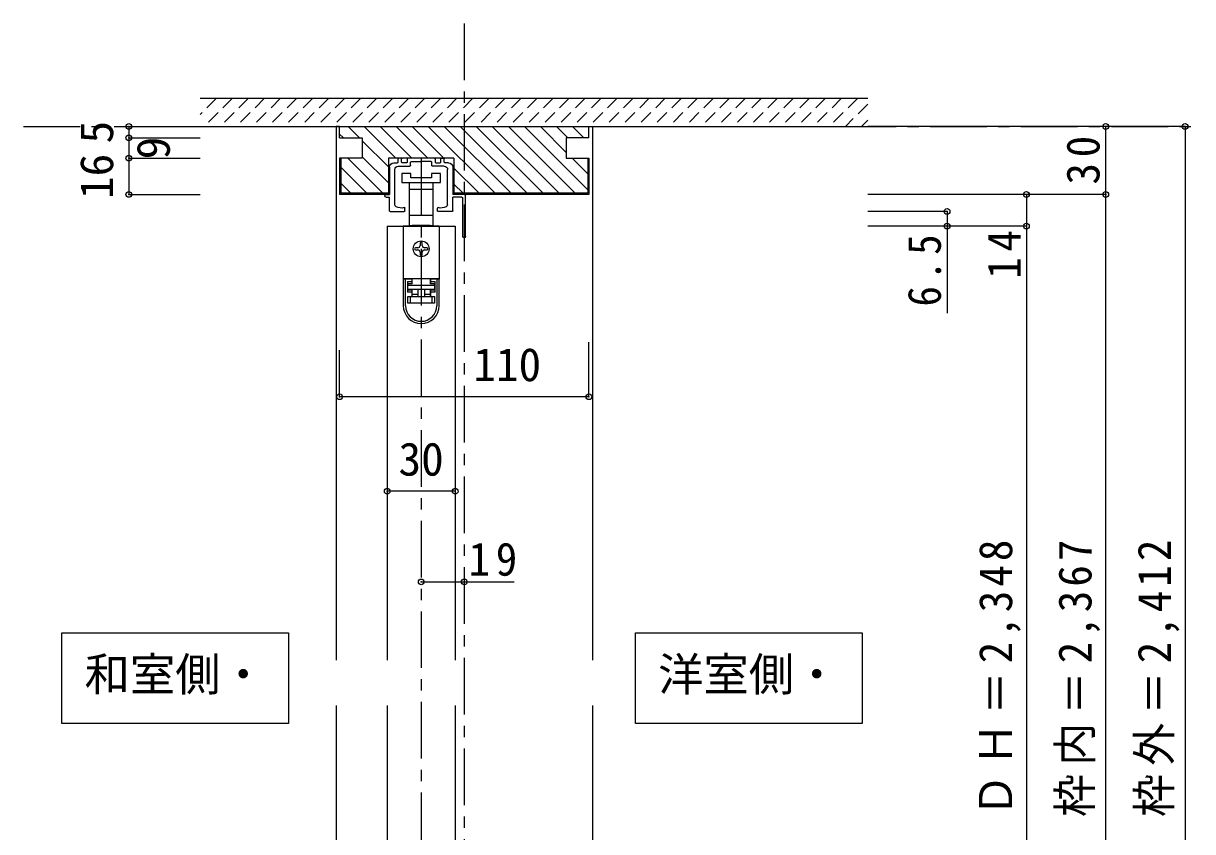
# Model space of a CAD drawing. Units: millimetres at full size, sheet at 1:5. Extents: x -973 to 977, y -701 to 696.
# Drawn here: x -565 to -50, y -359 to -2 of the extents above; entities that cross this region are included whole.
import ezdxf
from ezdxf.enums import TextEntityAlignment as Align

# ---------------------------------------------------------------- set-up
doc = ezdxf.new("R2010")
doc.units = ezdxf.units.MM
doc.header["$LTSCALE"] = 5
doc.header["$PDMODE"] = 32
doc.header["$PDSIZE"] = 2.5
doc.linetypes.add('CHAIN1', pattern=[8, 5, -1, 1, -1])
doc.linetypes.add('DASHED1', pattern=[1.8, 1.2, -0.6])
for name, color, linetype in [('0-1_通り芯', 4, 'CHAIN1'), ('0-4_枠', 3, 'Continuous'), ('0-6_扉', 6, 'Continuous'), ('0-7_金物', 7, 'Continuous'), ('0-A_文字', 7, 'Continuous'), ('0-B_寸法', 7, 'Continuous'), ('0-C_ハッチ', 4, 'DASHED1')]:
    doc.layers.add(name, color=color, linetype=linetype)
doc.styles.add('ＭＳ ゴシック', font='')
doc.styles.get('ＭＳ ゴシック').set_extended_font_data('MS Gothic')

# ---------------------------------------------------------------- blocks, each defined once
blk = doc.blocks.new('下荷重(戸車)')
at = {"layer": '0-7_金物'}
for p, q in [((8.5, 37.107), (4.5, 37.107)), ((5.25, 30.107), (5.25, 33.107)), ((-5.25, 30.107), (0, 30.107)), ((0, 30.107), (5.25, 30.107)), ((5.25, 18.507), (5.25, 30.107)), ((0, 18.507), (-5.25, 18.507)), ((-5.25, 18.507), (-5.25, 14.107)), ((5.25, 18.507), (0, 18.507)), ((5.25, 14.107), (5.25, 18.507)), ((7.9, 13.807), (-7.9, 13.807)), ((-7.9, 13.807), (-7.9, -9.493)), ((-5.25, 14.107), (-4, 14.107)), ((-4, 14.107), (-4, 13.807)), ((4, 14.107), (-4, 14.107)), ((4, 14.107), (5.25, 14.107)), ((4, 13.807), (4, 14.107)), ((7.9, 13.807), (7.9, -9.493)), ((-0.5, 6.307), (-0.5, 5.307)), ((0.5, 5.307), (0.5, 6.307)), ((-1.5, 4.307), (-2.5, 4.307)), ((-2.5, 3.307), (-1.5, 3.307)), ((-0.5, 2.307), (-0.5, 1.307)), ((0.5, 1.307), (0.5, 2.307)), ((2.5, 4.307), (1.5, 4.307)), ((1.5, 3.307), (2.5, 3.307)), ((7.9, -9.493), (-7.9, -9.493)), ((-7.9, -9.493), (-7.9, -9.593)), ((-6.9, -9.593), (-7.9, -9.593)), ((-7.9, -9.593), (-7.9, -21.293)), ((-4.2, -9.593), (-6.9, -9.593)), ((-6.9, -21.293), (-6.9, -9.593)), ((-4.9, -9.593), (-4.9, -9.493)), ((-4.2, -9.593), (-4.2, -10.593)), ((-4, -11.693), (-4, -9.493)), ((4, -9.493), (4, -11.693)), ((6.9, -9.593), (4.2, -9.593)), ((4.2, -10.593), (4.2, -9.593)), ((4.9, -9.493), (4.9, -9.593)), ((6.9, -9.593), (6.9, -21.293)), ((7.9, -9.593), (6.9, -9.593)), ((7.9, -9.493), (7.9, -9.593)), ((7.9, -21.293), (7.9, -9.593)), ((-6.1, -10.593), (-6.1, -15.293)), ((-6.1, -10.593), (-4.2, -10.593)), ((-6.1, -14.293), (-4.2, -14.293)), ((-4.2, -15.293), (-6.1, -15.293)), ((-5.9, -11.693), (-5.9, -12.193)), ((-4, -11.693), (-5.9, -11.693)), ((-5.9, -12.193), (5.9, -12.193)), ((-5.9, -14.193), (-5.9, -12.193)), ((5.9, -14.193), (-5.9, -14.193)), ((-4.2, -14.293), (-4.2, -15.293)), ((-4.2, -15.293), (-4.2, -17.193)), ((-4, -16.193), (-4, -14.193)), ((-1.5, -14.193), (-1.5, -17.193)), ((1.5, -14.193), (1.5, -17.193)), ((5.9, -11.693), (4, -11.693)), ((4.2, -11.593), (4.2, -10.593)), ((4.2, -10.593), (6.1, -10.593)), ((6.1, -11.593), (4.2, -11.593)), ((6.1, -15.293), (4.2, -15.293)), ((4.2, -17.193), (4.2, -15.293)), ((5.9, -12.193), (5.9, -11.693)), ((5.9, -12.193), (5.9, -14.193)), ((6.1, -15.293), (6.1, -10.593)), ((-5.9, -17.193), (-4.9, -17.193)), ((-4.9, -17.193), (4.9, -17.193)), ((-4.9, -17.193), (-4.9, -20.193)), ((4.9, -20.193), (-4.9, -20.193)), ((1.5, -16.193), (4, -16.193)), ((4.9, -17.193), (5.9, -17.193)), ((5.9, -17.193), (5.9, -20.193))]:
    blk.add_line(p, q, dxfattribs=at)
for points in [[(-8.5, 33.107), (0, 33.107), (8.5, 33.107), (8.5, 37.107)], [(4.5, 37.107), (4.5, 35.107), (-4.5, 35.107), (-4.5, 37.107), (-8.5, 37.107), (-8.5, 33.107)], [(-5.25, 33.107), (-5.25, 30.107), (-5.25, 18.507)], [(-4.2, -10.593), (-4.2, -11.593), (-6.1, -11.593)], [(4, -14.193), (4, -16.193), (4, -17.193)], [(4.2, -15.293), (4.2, -14.293), (6.1, -14.293)], [(-4.9, -20.193), (-5.9, -20.193), (-5.9, -17.193)], [(-4, -17.193), (-4, -16.193), (-1.5, -16.193)], [(5.9, -20.193), (4.9, -20.193), (4.9, -17.193)]]:
    blk.add_lwpolyline(points, dxfattribs=at)
blk.add_circle((0, 3.807), 3.5, dxfattribs=at)
for centre, radius, start, end in [((-1.5, 5.307), 1, 270, 0), ((0, 6.307), 0.5, 90, 180), ((0, 6.307), 0.5, 0, 90), ((1.5, 5.307), 1, 180, 270), ((-2.5, 3.807), 0.5, 90, 180), ((-2.5, 3.807), 0.5, 180, 270), ((-1.5, 2.307), 1, 0, 90), ((0, 1.307), 0.5, 180, 270), ((0, 1.307), 0.5, 270, 0), ((1.5, 2.307), 1, 90, 180), ((2.5, 3.807), 0.5, 0, 90), ((2.5, 3.807), 0.5, 270, 0), ((0, -21.293), 7.9, 180, 0), ((0, -21.293), 6.9, 180, 0)]:
    blk.add_arc(centre, radius, start, end, dxfattribs=at)
blk = doc.blocks.new('03')
at = {"layer": '0-B_寸法'}
for p, q in [((-13.079, 5.476), (-13.079, -6.524)), ((-11.079, 7.476), (-9.529, 7.476)), ((-9.229, 7.776), (-9.229, 9.176)), ((-9.229, 5.976), (-4.029, 5.976)), ((-8.029, 9.476), (-8.929, 9.476)), ((-7.729, 7.776), (-7.729, 9.176)), ((-5.529, 7.476), (-7.429, 7.476)), ((-5.229, 9.176), (-5.229, 7.776)), ((-4.929, 9.476), (6.771, 9.476)), ((-3.729, 6.276), (-3.729, 7.676)), ((-3.429, 7.976), (0.621, 7.976)), ((0.921, 8.276), (0.621, 7.976)), ((0.921, 8.276), (1.221, 7.976)), ((5.271, 7.976), (1.221, 7.976)), ((5.571, 6.276), (5.571, 7.676)), ((11.071, 5.976), (5.871, 5.976)), ((7.071, 9.176), (7.071, 7.776)), ((7.371, 7.476), (9.271, 7.476)), ((9.571, 7.776), (9.571, 9.176)), ((9.871, 9.476), (10.771, 9.476)), ((11.071, 7.776), (11.071, 9.176)), ((12.921, 7.476), (11.371, 7.476)), ((14.921, 5.476), (14.921, -6.524)), ((-10.679, -11.096), (-10.679, 4.476)), ((12.521, -11.096), (12.521, 4.476)), ((-18.679, -25.124), (-18.679, -7.024)), ((-18.179, -6.524), (-13.079, -6.524)), ((-17.479, -25.124), (-17.479, -8.224)), ((-16.979, -7.724), (-13.079, -7.724)), ((-13.079, -13.724), (-13.079, -7.724)), ((16.321, -6.524), (14.921, -6.524)), ((16.321, -7.724), (14.921, -7.724)), ((14.921, -13.724), (14.921, -7.724)), ((-12.779, -14.024), (-6.529, -14.024)), ((-6.229, -13.724), (-6.229, -12.649)), ((8.071, -13.724), (8.071, -12.649)), ((14.621, -14.024), (8.371, -14.024))]:
    blk.add_line(p, q, dxfattribs=at)
for centre, radius, start, end in [((-11.079, 5.476), 2, 90, 180), ((-9.229, 4.476), 1.5, 90, 180), ((-9.529, 7.776), 0.3, 270, 0), ((-8.929, 9.176), 0.3, 90, 180), ((-8.029, 9.176), 0.3, 0, 90), ((-7.429, 7.776), 0.3, 180, 270), ((-5.529, 7.776), 0.3, 270, 0), ((-4.929, 9.176), 0.3, 90, 180), ((-4.029, 6.276), 0.3, 270, 0), ((-3.429, 7.676), 0.3, 90, 180), ((5.271, 7.676), 0.3, 0, 90), ((5.871, 6.276), 0.3, 180, 270), ((6.771, 9.176), 0.3, 0, 90), ((7.371, 7.776), 0.3, 180, 270), ((9.271, 7.776), 0.3, 270, 0), ((9.871, 9.176), 0.3, 90, 180), ((10.771, 9.176), 0.3, 0, 90), ((11.371, 7.776), 0.3, 180, 270), ((11.071, 4.476), 1.5, 0, 90), ((12.921, 5.476), 2, 0, 90), ((-18.179, -7.024), 0.5, 90, 180), ((-16.979, -8.224), 0.5, 90, 180), ((16.321, -7.124), 0.6, 0, 90), ((16.321, -7.124), 0.6, 270, 0), ((-12.779, -13.724), 0.3, 180, 270), ((-9.679, -11.096), 1, 180, 243.25632), ((-7.879, -7.524), 5, 243.25632, 284.75682), ((-6.529, -12.649), 0.3, 0, 104.75682), ((-6.529, -13.724), 0.3, 270, 0), ((8.371, -12.649), 0.3, 75.24318, 180), ((8.371, -13.724), 0.3, 180, 270), ((9.721, -7.524), 5, 255.24318, 296.74368), ((11.521, -11.096), 1, 296.74368, 0), ((14.621, -13.724), 0.3, 270, 0), ((-18.079, -25.124), 0.6, 180, 0)]:
    blk.add_arc(centre, radius, start, end, dxfattribs=at)

msp = doc.modelspace()

# ---------------------------------------------------------------- linework, layer by layer
at = {"layer": '0-1_通り芯'}
for p, q in [((-370.847, -2.5), (-370.847, -577.5)), ((-565.347, -48), (-33.847, -48)), ((-389.847, -62), (-389.847, -567.5))]:
    msp.add_line(p, q, dxfattribs=at)
at = {"layer": '0-4_枠', "color": 4}
for p, q in [((-425.847, -48), (-427.347, -48)), ((-427.347, -48), (-427.347, -283.5)), ((-315.847, -48), (-314.347, -48)), ((-314.347, -48), (-314.347, -283.5)), ((-427.347, -303.5), (-427.347, -555.5)), ((-314.347, -303.5), (-314.347, -555.5))]:
    msp.add_line(p, q, dxfattribs=at)
at = {"layer": '0-4_枠'}
for p, q in [((-425.847, -48), (-315.847, -48)), ((-425.847, -53), (-425.847, -48)), ((-315.847, -53), (-315.847, -48)), ((-425.847, -53), (-415.847, -53)), ((-415.847, -53), (-415.847, -62)), ((-315.847, -53), (-325.847, -53)), ((-325.847, -53), (-325.847, -62)), ((-415.847, -62), (-425.847, -62)), ((-425.847, -62), (-425.847, -78)), ((-425.347, -62), (-425.347, -77.5)), ((-375.447, -62), (-404.247, -62)), ((-375.447, -62), (-375.447, -78)), ((-316.347, -62), (-316.347, -77.5)), ((-404.247, -77.5), (-425.347, -77.5)), ((-316.347, -77.5), (-375.447, -77.5)), ((-315.847, -78), (-375.447, -78))]:
    msp.add_line(p, q, dxfattribs=at)
for points in [[(-404.247, -62), (-404.247, -78), (-425.847, -78)], [(-325.847, -62), (-315.847, -62), (-315.847, -78)]]:
    msp.add_lwpolyline(points, dxfattribs=at)
at = {"layer": '0-6_扉'}
for p, q in [((-404.847, -92), (-374.847, -92)), ((-404.847, -92), (-404.847, -283.5)), ((-374.847, -92), (-374.847, -283.5)), ((-404.847, -303.5), (-404.847, -547.5)), ((-374.847, -303.5), (-374.847, -547.5))]:
    msp.add_line(p, q, dxfattribs=at)
at = {"layer": '0-A_文字'}
for p, q in [((-548.347, -311.5), (-548.347, -271.5)), ((-548.347, -271.5), (-448.347, -271.5)), ((-448.347, -271.5), (-448.347, -311.5)), ((-295.347, -311.5), (-295.347, -271.5)), ((-295.347, -271.5), (-195.347, -271.5)), ((-195.347, -271.5), (-195.347, -311.5)), ((-448.347, -311.5), (-548.347, -311.5)), ((-195.347, -311.5), (-295.347, -311.5))]:
    msp.add_line(p, q, dxfattribs=at)
at = {"layer": '0-B_寸法', "color": 4, "linetype": 'DASHED1'}
for p, q in [((-480.136, -35.5), (-487.347, -42.711)), ((-473.065, -35.5), (-485.565, -48)), ((-465.994, -35.5), (-478.494, -48)), ((-458.923, -35.5), (-471.423, -48)), ((-451.852, -35.5), (-464.352, -48)), ((-444.781, -35.5), (-457.281, -48)), ((-437.71, -35.5), (-450.21, -48)), ((-430.638, -35.5), (-443.138, -48)), ((-423.567, -35.5), (-436.067, -48)), ((-416.496, -35.5), (-428.996, -48)), ((-409.425, -35.5), (-421.925, -48)), ((-402.354, -35.5), (-414.854, -48)), ((-395.283, -35.5), (-407.783, -48)), ((-388.212, -35.5), (-400.712, -48)), ((-381.141, -35.5), (-393.641, -48)), ((-374.07, -35.5), (-386.57, -48)), ((-366.999, -35.5), (-379.499, -48)), ((-359.928, -35.5), (-372.428, -48)), ((-352.857, -35.5), (-365.357, -48)), ((-345.786, -35.5), (-358.286, -48)), ((-338.715, -35.5), (-351.215, -48)), ((-331.644, -35.5), (-344.144, -48)), ((-324.572, -35.5), (-337.072, -48)), ((-317.501, -35.5), (-330.001, -48)), ((-310.43, -35.5), (-322.93, -48)), ((-303.359, -35.5), (-315.859, -48)), ((-296.288, -35.5), (-308.788, -48)), ((-289.217, -35.5), (-301.717, -48)), ((-282.146, -35.5), (-294.646, -48)), ((-275.075, -35.5), (-287.575, -48)), ((-268.004, -35.5), (-280.504, -48)), ((-260.933, -35.5), (-273.433, -48)), ((-253.862, -35.5), (-266.362, -48)), ((-246.791, -35.5), (-259.291, -48)), ((-239.72, -35.5), (-252.22, -48)), ((-232.649, -35.5), (-245.149, -48)), ((-225.578, -35.5), (-238.078, -48)), ((-218.506, -35.5), (-231.006, -48)), ((-211.435, -35.5), (-223.935, -48)), ((-204.364, -35.5), (-216.864, -48)), ((-197.293, -35.5), (-209.793, -48)), ((-192.847, -38.125), (-202.722, -48)), ((-192.847, -45.196), (-195.651, -48))]:
    msp.add_line(p, q, dxfattribs=at)
at = {"layer": '0-B_寸法', "color": 2}
for p, q in [((-487.347, -35.5), (-192.847, -35.5)), ((-487.347, -48), (-192.847, -48))]:
    msp.add_line(p, q, dxfattribs=at)
at = {"layer": '0-B_寸法', "color": 4}
for p, q in [((-518.847, -48), (-518.847, -53)), ((-518.847, -48), (-487.347, -48)), ((-52.847, -48), (-192.847, -48)), ((-87.847, -567.5), (-87.847, -48)), ((-52.847, -48), (-52.847, -555.5)), ((-518.847, -53), (-518.847, -62)), ((-518.847, -53), (-487.347, -53)), ((-518.847, -62), (-518.847, -78)), ((-518.847, -62), (-487.347, -62)), ((-518.847, -78), (-487.347, -78)), ((-87.847, -78), (-192.847, -78)), ((-122.847, -78), (-122.847, -547.5)), ((-157.847, -85.5), (-192.847, -85.5)), ((-157.847, -85.5), (-157.847, -130.394)), ((-122.847, -92), (-192.847, -92)), ((-315.847, -167.304), (-315.847, -143.246)), ((-425.847, -167.304), (-425.847, -146.746)), ((-315.847, -167.304), (-425.847, -167.304)), ((-374.847, -209), (-404.847, -209)), ((-389.847, -249), (-348.847, -249))]:
    msp.add_line(p, q, dxfattribs=at)
at = {"layer": '0-B_寸法'}
for p in [(-518.847, -48), (-87.847, -48), (-52.847, -48), (-518.847, -53), (-518.847, -62), (-518.847, -78), (-122.847, -78), (-87.847, -78), (-157.847, -85.5), (-157.847, -92), (-122.847, -92), (-425.847, -167.304), (-315.847, -167.304), (-404.847, -209), (-374.847, -209), (-389.847, -249), (-370.847, -249)]:
    msp.add_point(p, dxfattribs=at)
at = {"layer": '0-C_ハッチ', "linetype": 'Continuous'}
for p, q in [((-424.187, -53), (-425.847, -51.34)), ((-417.115, -53), (-422.115, -48)), ((-401.044, -62), (-415.044, -48)), ((-393.973, -62), (-407.973, -48)), ((-386.902, -62), (-400.902, -48)), ((-379.831, -62), (-393.831, -48)), ((-357.26, -77.5), (-386.76, -48)), ((-350.189, -77.5), (-379.689, -48)), ((-343.118, -77.5), (-372.618, -48)), ((-336.047, -77.5), (-365.547, -48)), ((-328.976, -77.5), (-358.476, -48)), ((-321.905, -77.5), (-351.405, -48)), ((-316.347, -75.987), (-344.334, -48)), ((-325.847, -59.416), (-337.263, -48)), ((-325.192, -53), (-330.192, -48)), ((-318.121, -53), (-323.121, -48)), ((-316.049, -48), (-315.847, -48.203)), ((-404.247, -65.869), (-415.847, -54.269)), ((-404.247, -72.94), (-415.847, -61.34)), ((-413.829, -77.5), (-425.347, -65.982)), ((-406.758, -77.5), (-422.258, -62)), ((-375.447, -66.384), (-364.331, -77.5)), ((-316.347, -68.916), (-323.263, -62)), ((-420.9, -77.5), (-425.347, -73.053)), ((-371.402, -77.5), (-375.447, -73.455))]:
    msp.add_line(p, q, dxfattribs=at)

# ---------------------------------------------------------------- block references
at = {"layer": '0-7_金物', "xscale": -1}
msp.add_blockref('03', (-388.926, -71.476), dxfattribs=at)
at = {"layer": '0-7_金物'}
msp.add_blockref('下荷重(戸車)', (-389.847, -105.807), dxfattribs=at)

# ---------------------------------------------------------------- texts
at = {"layer": '0-A_文字', "style": 'ＭＳ ゴシック'}
for s, p in [('和室側・', (-538.347, -301.5)), ('洋室側・', (-285.347, -301.5))]:
    msp.add_text(s, height=14.66, dxfattribs=at).set_placement(p, align=Align.BOTTOM_LEFT)
at = {"layer": '0-B_寸法', "style": 'ＭＳ ゴシック'}
for s, p in [('5', (-521.347, -55.5)), ('9', (-496.347, -62.5)), ('16', (-521.347, -80))]:
    msp.add_text(s, height=14.66, rotation=90, dxfattribs=at).set_placement(p, align=Align.BOTTOM_LEFT)
for s, p in [('110', (-366.847, -164.804)), ('30', (-399.847, -206.5))]:
    msp.add_text(s, height=14.66, dxfattribs=at).set_placement(p, align=Align.BOTTOM_LEFT)
at = {"layer": '0-B_寸法', "char_height": 14.66, "attachment_point": 7, "rotation": 90, "style": 'ＭＳ ゴシック'}
for s, insert in [('\\T1.27;\\W0.95;30', (-90.347, -73.625)), ('\\T1.27;\\W0.9;6.5', (-160.347, -127.45)), ('\\T1.27;\\W0.95;14', (-125.347, -115.25)), ('\\T1.19;\\W0.95;ＤＨ＝2,348', (-125.347, -352.75)), ('\\T1.19;\\W0.95;枠内＝2,367', (-90.347, -352.75)), ('\\T1.19;\\W0.95;枠外＝2,412', (-55.347, -352.75))]:
    msp.add_mtext(s, dxfattribs=dict(at, insert=insert))
at = {"layer": '0-B_寸法', "insert": (-368.972, -246.5), "char_height": 14.66, "attachment_point": 7, "style": 'ＭＳ ゴシック'}
msp.add_mtext('\\T1.27;\\W0.95;19', dxfattribs=at)

doc.saveas('drawing.dxf')
